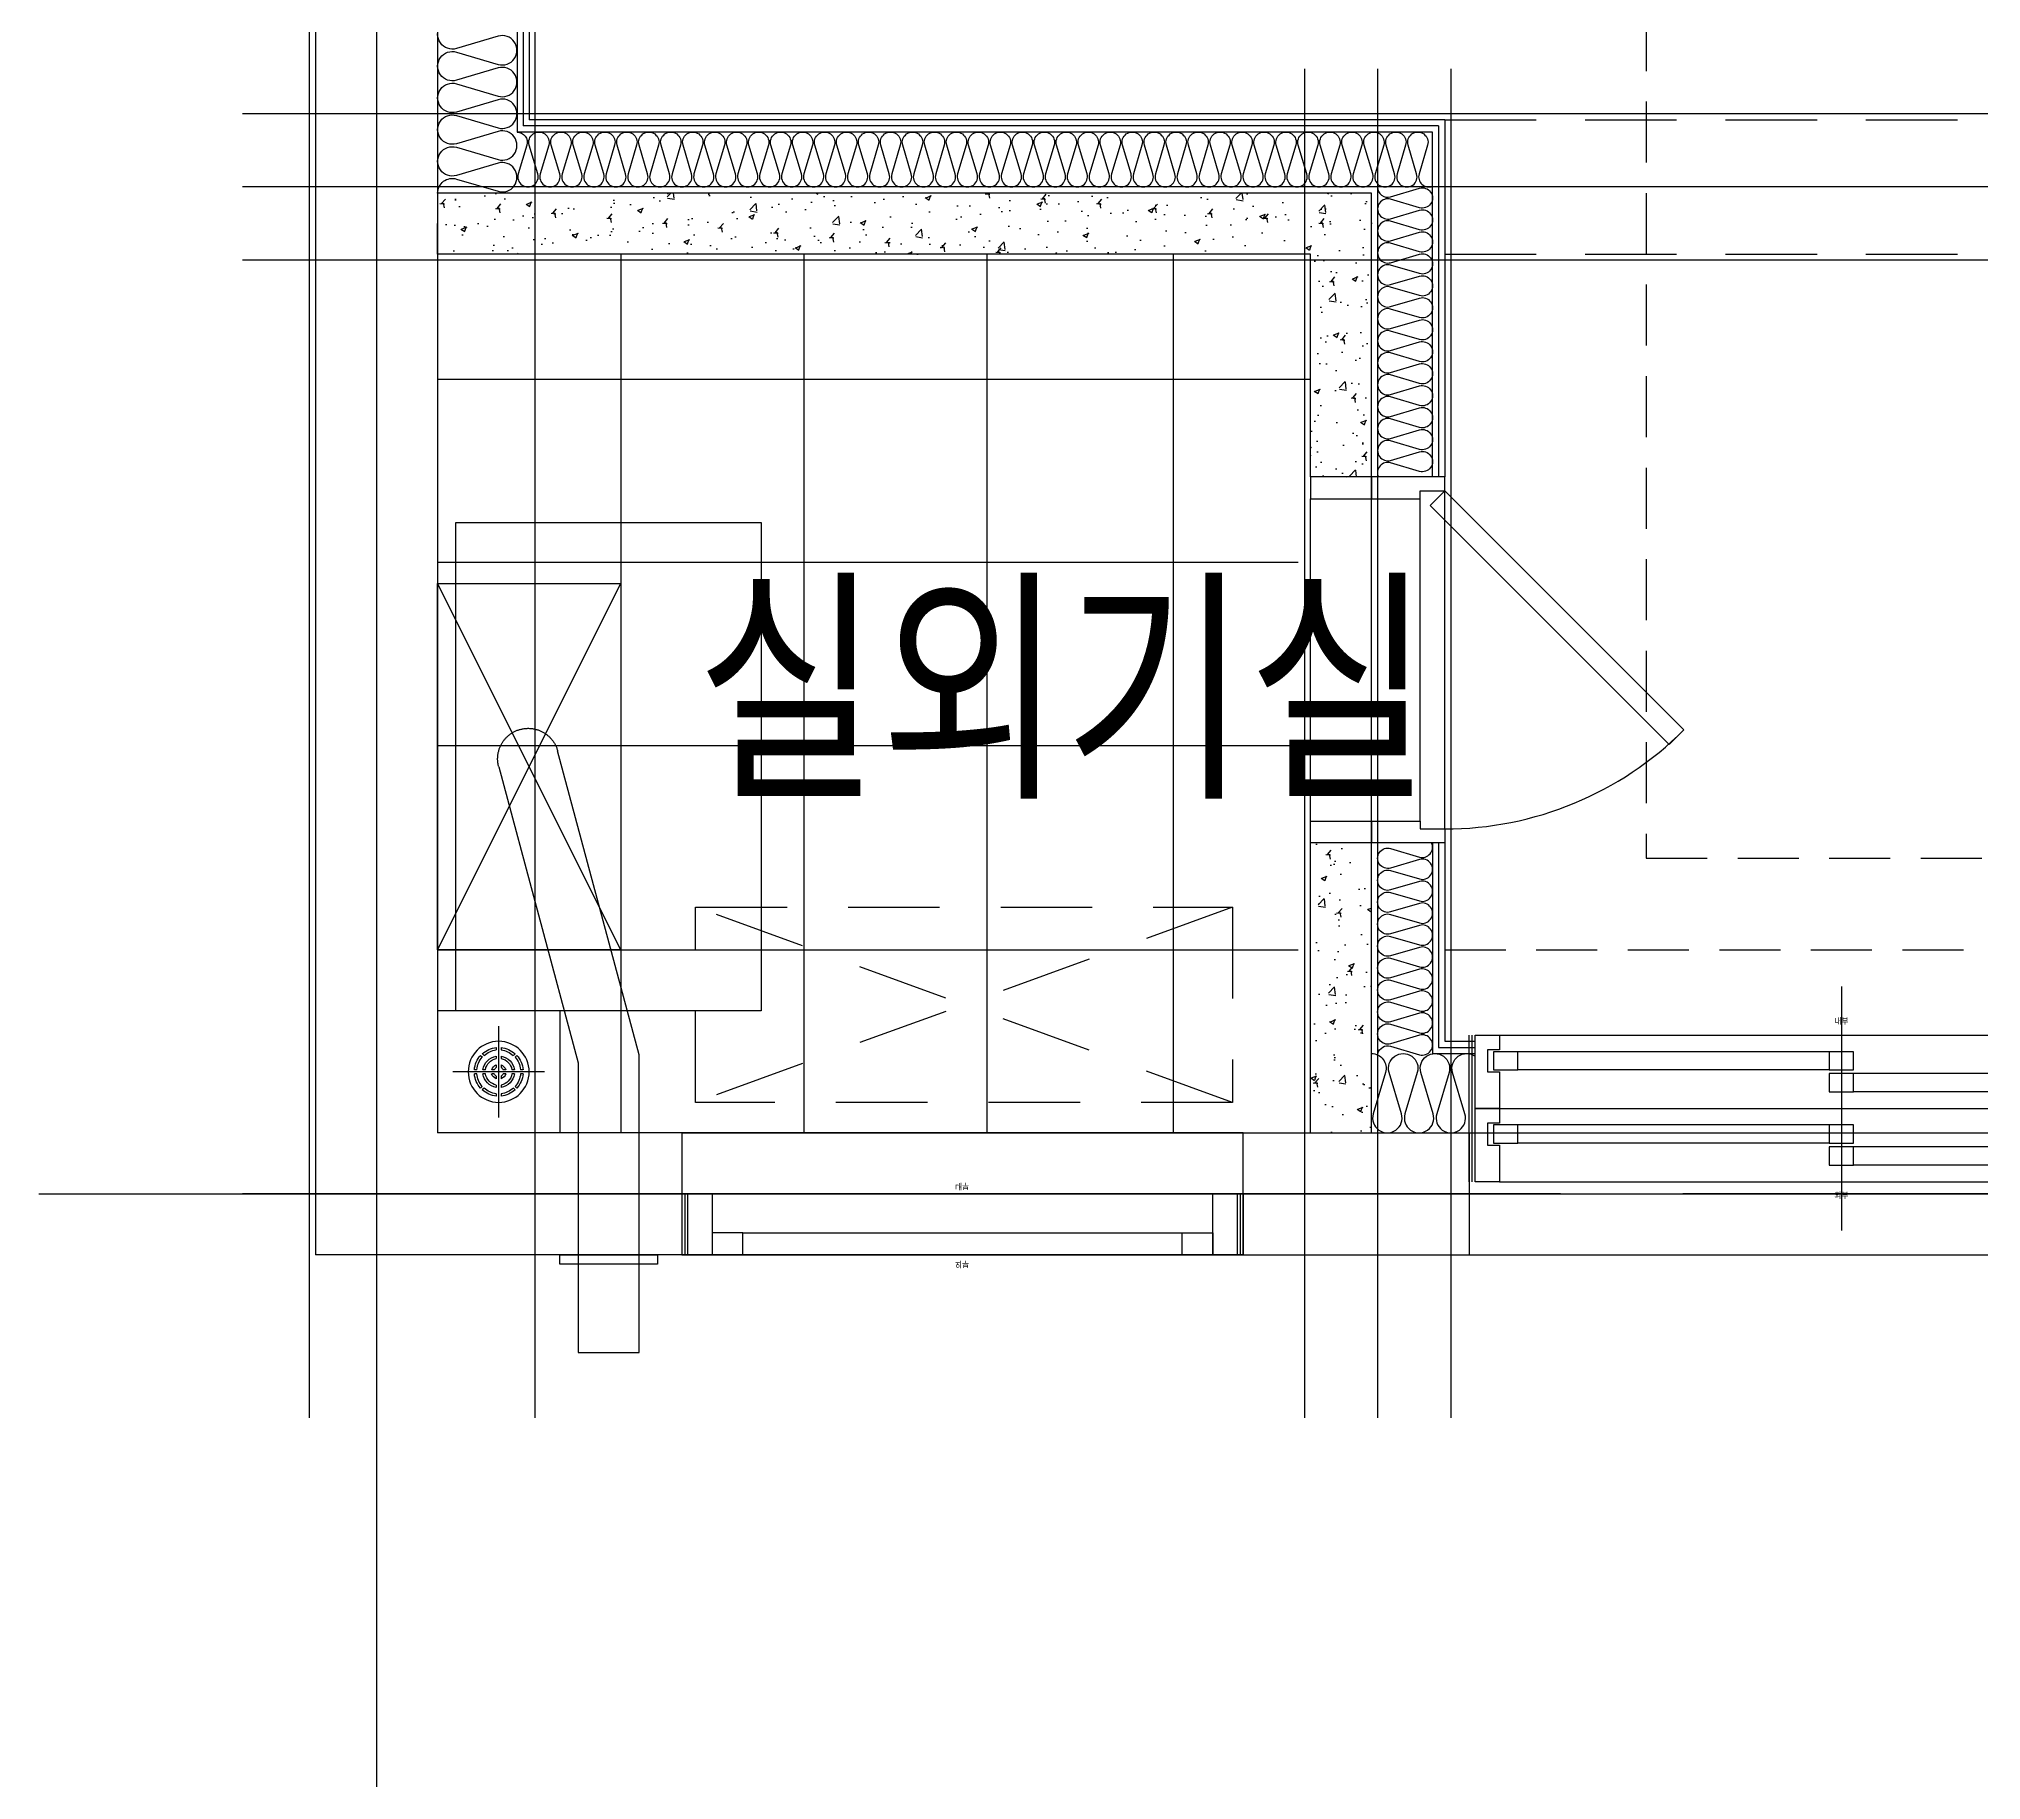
# Model space of a CAD drawing. Header units: millimetres. Extents: x 840000 to 1054178, y 0 to 59400.
# Drawn here: x 890779 to 893961, y 22590 to 25443 of the extents above; entities that cross this region are included whole.
import ezdxf
from ezdxf.enums import TextEntityAlignment as Align
from ezdxf.xclip import XClip

# ---------------------------------------------------------------- set-up
doc = ezdxf.new("R2010")
doc.units = ezdxf.units.MM
doc.header["$LTSCALE"] = 100
doc.header["$XCLIPFRAME"] = 0
for name, pattern in [('X - 단위세대 확장형$0$CEN', [62, 60, -1, 0, -1]), ('X - 단위세대 확장형$0$HID', [1.5, 1, -0.5]), ('X - 단위세대 확장형$0$X-55$0$HD', [2.5, 1.5, -1]), ('X - 단위세대 확장형$0$X-55$0$HID', [2.3, 1.5, -0.8]), ('X - 단위세대 확장형$0$xr-49D(확)$0$HID', [2.3, 1.5, -0.8]), ('X - 평면도$0$CEN', [62, 60, -1, 0, -1])]:
    doc.linetypes.add(name, pattern=pattern)
doc.layers.get('DEFPOINTS').update_dxf_attribs({"color": 145})
for name, color, linetype in [('AA-XXXX-TEXT', 3, 'Continuous'), ('SYM', 7, 'Continuous'), ('X - 단위세대 확장형$0$A-CEN', 1, 'X - 단위세대 확장형$0$CEN'), ('X - 단위세대 확장형$0$A-GIP', 6, 'Continuous'), ('X - 단위세대 확장형$0$A-INS', 9, 'Continuous'), ('X - 단위세대 확장형$0$A-TILE', 253, 'Continuous'), ('X - 단위세대 확장형$0$A-WIN', 4, 'Continuous'), ('X - 단위세대 확장형$0$AA-WAXM-CONC', 2, 'Continuous'), ('X - 단위세대 확장형$0$AA-WAXM-DRYW', 7, 'Continuous'), ('X - 단위세대 확장형$0$AA-XXXX-CNTL', 1, 'X - 단위세대 확장형$0$CEN'), ('X - 단위세대 확장형$0$AA-XXXX-PATT', 8, 'Continuous'), ('X - 단위세대 확장형$0$S-ELE', 4, 'Continuous'), ('X - 단위세대 확장형$0$X-84$0$AA-DWXM-STHC', 9, 'Continuous'), ('X - 단위세대 확장형$0$X-84$0$AA-DWXM-WIND', 4, 'Continuous'), ('X - 단위세대 확장형$0$X-84$0$AA-XXXX-ELEV', 4, 'Continuous'), ('X - 단위세대 확장형$0$xr-49D(확)$0$AA-XXXX-HIDL2', 7, 'X - 단위세대 확장형$0$xr-49D(확)$0$HID'), ('X - 단위세대 확장형$0$결로방지단열재', 7, 'X - 단위세대 확장형$0$HID'), ('X - 단위세대 확장형$0$보일러', 6, 'X - 단위세대 확장형$0$HID'), ('X - 단위세대 확장형$0$실외기', 9, 'X - 단위세대 확장형$0$HID'), ('X - 단위세대 확장형$0$커텐박스', 6, 'X - 단위세대 확장형$0$HID'), ('X - 평면도$0$AA-XXXX-CNTL', 1, 'X - 평면도$0$CEN')]:
    doc.layers.add(name, color=color, linetype=linetype)
doc.layers.add('X - 단위세대 확장형$0$A-door', color=4, linetype='Continuous', lineweight=25)
doc.layers.add('X - 단위세대 확장형$0$A-MC', color=171, linetype='Continuous', plot=False)
doc.layers.add('X - 단위세대 확장형$0$AA-EL-PCN8', color=8, linetype='Continuous', plot=False)
doc.styles.add('HAUD01', font='Dotum.ttf')
doc.styles.add('X - 단위세대 확장형$0$X-84$0$맑은 고딕', font='malgun.ttf')
pattern_1 = [(50, (-78821.98, -50563.11), (91.092334, -7.96954), [9.525, -104.775]), (355, (-78821.98, -50563.11), (-17.62141, 95.52832), [7.62, -83.82]), (100.451, (-78814.39, -50563.77), (73.47125, 87.55834), [8.095, -89.045]), (46.1842, (-78821.98, -50537.71), (135.53952, -21.02116), [14.2875, -157.1625]), (96.6356, (-78810.69, -50539.46), (118.70212, 123.71278), [12.1425, -133.5675]), (351.184, (-78821.98, -50537.71), (118.7023, 123.71256), [11.43, -125.73]), (21, (-78809.28, -50544.06), (75.80744, -51.13276), [9.525, -104.775]), (326, (-78809.28, -50544.06), (30.90101, 92.09398), [7.62, -83.82]), (71.4514, (-78802.965, -50548.32), (106.70825, 40.96143), [8.095, -89.045]), (37.5, (-78821.982, -50563.11), (1.544302, 42.27752), [0, -82.804, 0, -85.09, 0, -84.1375]), (7.5, (-78821.98, -50563.11), (33.409831, 50.090287), [0, -48.514, 0, -80.899, 0, -32.0675]), (327.5, (-78850.303, -50563.11), (67.795298, -2.864372), [0, -31.75, 0, -99.06, 0, -131.445]), (317.5, (-78863, -50563.11), (74.06459, 12.713246), [0, -41.275, 0, -65.786, 0, -93.345])]

# ---------------------------------------------------------------- blocks, each defined once
blk = doc.blocks.new('X - 단위세대 확장형$0$X-55$0$실외기실 점검문')
at = {"layer": 'X - 단위세대 확장형$0$A-door', "color": 8}
for p, q in [((-119.7, 577), (-119.7, 23)), ((-79.7, 565), (-79.7, 36)), ((0.3, 564), (0.3, 35))]:
    blk.add_line(p, q, dxfattribs=at)
at = {"layer": 'X - 단위세대 확장형$0$A-door'}
for points in [[(0.3, 600), (0.3, 564), (-79.7, 564), (-79.7, 577), (-119.7, 577), (-119.7, 600)], [(-95.6, 47), (-119.7, 23), (-511.4, 414.7), (-487.4, 438.8)], [(0.3, 0), (0.3, 36), (-79.7, 36), (-79.7, 23), (-119.7, 23), (-119.7, 0)]]:
    blk.add_lwpolyline(points, close=True, dxfattribs=at)
at = {"layer": 'X - 단위세대 확장형$0$A-door', "color": 1}
blk.add_arc((-119.7, 23), 554, 90, 135, dxfattribs=at)
blk = doc.blocks.new('X - 단위세대 확장형$0$X-84$0$FD')
at = {"layer": 'X - 단위세대 확장형$0$X-84$0$AA-DWXM-STHC'}
for p, q in [((101.5, 114.3), (-98.5, 114.3)), ((-98.5, -85.7), (-98.5, 114.3)), ((101.5, -85.7), (101.5, 114.3)), ((1.5, 89.3), (1.5, -60.7)), ((-28.2, 41.1), (-25.4, 38.3)), ((-22.5, 41.1), (-25.4, 43.9)), ((-2.4, 50.1), (-2.4, 54.1)), ((-2.4, 36), (-2.4, 40)), ((5.4, 50.1), (5.4, 54.1)), ((5.4, 36), (5.4, 40)), ((28.3, 44), (25.5, 41.1)), ((28.3, 38.3), (31.2, 41.1)), ((76.5, 14.3), (-73.5, 14.3)), ((-34.4, 17.6), (-38.4, 17.6)), ((-34.3, 10.8), (-38.3, 10.8)), ((-20.3, 17.6), (-24.3, 17.6)), ((-20.2, 10.8), (-24.3, 10.8)), ((-5.8, 17.6), (-10, 17.6)), ((-5.7, 10.8), (-10, 10.8)), ((-2.4, 21.3), (-2.4, 25.7)), ((-2.4, 3), (-2.4, 7.3)), ((5.4, 21.3), (5.4, 25.7)), ((5.4, 3), (5.4, 7.3)), ((13, 10.8), (8.7, 10.8)), ((13, 17.6), (8.8, 17.6)), ((27.3, 10.8), (23.2, 10.8)), ((27.3, 17.6), (23.3, 17.6)), ((41.3, 10.8), (37.3, 10.8)), ((41.4, 17.6), (37.4, 17.6)), ((-28.2, -12.5), (-25.3, -9.7)), ((-22.5, -12.5), (-25.3, -15.4)), ((-2.4, -11.4), (-2.4, -7.3)), ((-2.4, -25.5), (-2.4, -21.5)), ((5.4, -11.4), (5.4, -7.3)), ((5.4, -25.5), (5.4, -21.5)), ((25.5, -12.6), (28.3, -15.4)), ((31.1, -12.6), (28.3, -9.7)), ((101.5, -85.7), (-98.5, -85.7))]:
    blk.add_line(p, q, dxfattribs=at)
blk.add_circle((1.5, 14.3), 50, dxfattribs=at)
for radius, start, end in [(40, 137.9377, 175.3172), (36, 138.2645, 174.7956), (40, 95.5963, 132.2058), (26, 98.6286, 172.7847), (36, 96.2205, 131.895), (22, 100.213, 171.4638), (40, 47.8687, 84.4251), (36, 48.1878, 83.8033), (26, 7.2153, 81.4045), (22, 8.5362, 79.8264), (36, 5.2044, 41.8183), (40, 4.6828, 42.1367), (40, 184.9707, 222.1313), (36, 185.5247, 221.8122), (26, 187.6605, 261.3714), (22, 189.0641, 259.787), (12, 108.9695, 164.209), (12, 196.7874, 251.0305), (8, 119.1827, 155.9086), (8, 205.6729, 240.8173), (12, 15.791, 71.1056), (8, 24.0914, 60.9392), (26, 278.5955, 352.3395), (22, 280.1736, 350.9359), (12, 288.8944, 343.2126), (8, 299.0608, 334.3271), (36, 318.105, 354.4753), (40, 317.7942, 355.0293), (40, 227.8633, 264.4037), (36, 228.1817, 263.7795), (36, 276.1967, 311.7355), (40, 275.5749, 312.0623)]:
    blk.add_arc((1.5, 14.3), radius, start, end, dxfattribs=at)
blk = doc.blocks.new('X - 단위세대 확장형$0$X-55$0$보일러(양평)_3')
at = {"layer": 'X - 단위세대 확장형$0$보일러', "linetype": 'X - 단위세대 확장형$0$X-55$0$HID', "ltscale": 50}
for p, q in [((0, 430), (-600, 130)), ((0, 130), (-600, 430))]:
    blk.add_line(p, q, dxfattribs=at)
for points in [[(0, 130), (0, 430), (-600, 430), (-600, 130)], [(500, 230), (500, 70), (515, 70), (515, 230)]]:
    blk.add_lwpolyline(points, close=True, dxfattribs=at)
at = {"layer": 'X - 단위세대 확장형$0$보일러', "color": 252, "ltscale": 50}
blk.add_lwpolyline([(100, -100), (100, 400), (-700, 400), (-700, -100)], close=True, dxfattribs=at)
at = {"layer": 'X - 단위세대 확장형$0$보일러', "linetype": 'X - 단위세대 확장형$0$X-55$0$HID', "ltscale": 50}
blk.add_lwpolyline([(-300, 330), (185.2, 200), (660, 200), (660, 100), (172, 100), (-325.9, 233.4)], dxfattribs=at)
blk.add_arc((-312.9, 281.7), 50, 75, 255, dxfattribs=at)
blk = doc.blocks.new('X - 단위세대 확장형$0$A$C215C54E9')
at = {"layer": 'X - 단위세대 확장형$0$실외기', "linetype": 'X - 단위세대 확장형$0$X-55$0$HD'}
for p, q in [((440, -160), (-440, 160)), ((440, 160), (-440, -160))]:
    blk.add_line(p, q, dxfattribs=at)
blk.add_lwpolyline([(440, -160), (-440, -160), (-440, 160), (440, 160)], close=True, dxfattribs=at)
blk = doc.blocks.new('*U477')
at = {"layer": 'DEFPOINTS'}
for p, q in [((-610, -130), (-610, 110)), ((-605, -130), (-605, 110)), ((605, -130), (605, 110)), ((610, -130), (610, 110))]:
    blk.add_line(p, q, dxfattribs=at)
at = {"layer": 'X - 단위세대 확장형$0$X-84$0$AA-DWXM-WIND'}
for p, q in [((0, 190), (0, -210)), ((-20, 83), (-530, 83)), ((-20, 53), (-530, 53)), ((530, 47), (20, 47)), ((530, 17), (20, 17)), ((-20, -37), (-530, -37)), ((-20, -67), (-530, -67)), ((530, -73), (20, -73)), ((530, -103), (20, -103))]:
    blk.add_line(p, q, dxfattribs=at)
at = {"layer": 'X - 단위세대 확장형$0$X-84$0$AA-DWXM-WIND', "color": 8}
for p, q in [((-560, 110), (560, 110)), ((-560, -10), (560, -10)), ((-560, -130), (560, -130))]:
    blk.add_line(p, q, dxfattribs=at)
at = {"layer": 'X - 단위세대 확장형$0$X-84$0$AA-DWXM-WIND'}
for points in [[(-560, 86), (-580, 86), (-580, 50), (-560, 50), (-560, -10), (-560, -10), (-600, -10), (-600, 110), (-560, 110), (-560, 86)], [(560, 14), (580, 14), (580, 50), (560, 50), (560, 110), (560, 110), (600, 110), (600, -10), (560, -10), (560, 14)], [(-560, -34), (-580, -34), (-580, -70), (-560, -70), (-560, -130), (-560, -130), (-600, -130), (-600, -10), (-560, -10), (-560, -34)], [(560, -106), (580, -106), (580, -70), (560, -70), (560, -10), (560, -10), (600, -10), (600, -130), (560, -130), (560, -106)]]:
    blk.add_lwpolyline(points, dxfattribs=at)
for points in [[(-530, 53), (-530, 83), (-570, 83), (-570, 53)], [(20, 53), (20, 83), (-20, 83), (-20, 53)], [(-20, 17), (20, 17), (20, 47), (-20, 47)], [(570, 17), (570, 47), (530, 47), (530, 17)], [(-530, -67), (-530, -37), (-570, -37), (-570, -67)], [(20, -67), (20, -37), (-20, -37), (-20, -67)], [(-20, -103), (20, -103), (20, -73), (-20, -73)], [(570, -103), (570, -73), (530, -73), (530, -103)]]:
    blk.add_lwpolyline(points, close=True, dxfattribs=at)
at = {"layer": 'DEFPOINTS', "style": 'X - 단위세대 확장형$0$X-84$0$맑은 고딕', "width": 0.9}
for s, p in [('내부', (0, 133.2)), ('외부', (0, -152.2))]:
    blk.add_text(s, height=10, dxfattribs=at).set_placement(p, align=Align.MIDDLE_CENTER)
blk = doc.blocks.new('*U466')
at = {"layer": 'DEFPOINTS'}
for p, q in [((-460, -64), (-460, 36)), ((-455, -64), (-455, 36)), ((455, -64), (455, 36)), ((460, -64), (460, 36))]:
    blk.add_line(p, q, dxfattribs=at)
at = {"layer": 'X - 단위세대 확장형$0$X-84$0$AA-DWXM-WIND'}
for p, q in [((-360, 36), (360, 36)), ((-360, 0), (360, 0))]:
    blk.add_line(p, q, dxfattribs=at)
at = {"layer": 'X - 단위세대 확장형$0$X-84$0$AA-DWXM-WIND', "color": 8}
blk.add_line((410, -64), (-410, -64), dxfattribs=at)
at = {"layer": 'X - 단위세대 확장형$0$X-84$0$AA-DWXM-WIND'}
for points in [[(-410, 36), (-450, 36), (-450, -64), (-410, -64)], [(-410, 36), (-360, 36), (-360, 0), (-410, 0)], [(410, 36), (360, 36), (360, 0), (410, 0)], [(450, 36), (410, 36), (410, -64), (450, -64)]]:
    blk.add_lwpolyline(points, close=True, dxfattribs=at)
at = {"layer": 'DEFPOINTS', "style": 'X - 단위세대 확장형$0$X-84$0$맑은 고딕', "width": 0.9}
for s, p in [('외부', (-0.7, 51.4)), ('내부', (-0.7, -76.3))]:
    blk.add_text(s, height=10, dxfattribs=at).set_placement(p, align=Align.MIDDLE_CENTER)
blk = doc.blocks.new('X - 단위세대 확장형$0$A$Cbc2b9392')
at = {"layer": 'X - 단위세대 확장형$0$AA-XXXX-PATT'}
h = blk.add_hatch(dxfattribs=at)
h.set_pattern_fill('AR-CONC', color=256, scale=0.5, style=0)
h.set_pattern_definition(pattern_1)
h.paths.add_polyline_path([(-6710, -9580), (-6710, -9945), (-6610, -9945), (-6610, -9480), (-8140, -9480), (-8140, -9580)])
h = blk.add_hatch(dxfattribs=at)
h.set_pattern_fill('AR-CONC', color=256, scale=0.5, style=0)
h.set_pattern_definition(pattern_1)
h.paths.add_polyline_path([(-6610, -10545), (-6710, -10545), (-6710, -11020), (-6610, -11020)])
at = {"layer": 'X - 단위세대 확장형$0$A-CEN'}
blk.add_line((-6600, -9276.6), (-6600, -11486.8), dxfattribs=at)
at = {"layer": 'X - 단위세대 확장형$0$A-GIP'}
for p, q in [((-8000, -7140), (-8000, -9370)), ((-7990, -7140), (-7990, -9360)), ((-6500, -9370), (-8000, -9370)), ((-6490, -9360), (-7990, -9360)), ((-6500, -9370), (-6500, -9945)), ((-6490, -9360), (-6490, -9945)), ((-6500, -10545), (-6500, -10880)), ((-6490, -10545), (-6490, -10870)), ((-6500, -10880), (-6440, -10880)), ((-6490, -10870), (-6440, -10870))]:
    blk.add_line(p, q, dxfattribs=at)
at = {"layer": 'X - 단위세대 확장형$0$A-INS'}
for p, q in [((-8010, -7140), (-8010, -9380)), ((-6510, -9380), (-8010, -9380)), ((-6510, -9945), (-6510, -9380)), ((-6510, -10545), (-6510, -10890)), ((-6510, -10890), (-6440, -10890))]:
    blk.add_line(p, q, dxfattribs=at)
for points in [[(-8140, -9480, -0.500912), (-8109.1, -9456.9), (-8040.9, -9477.1, 1.337394), (-8040.9, -9430.9), (-8109.1, -9451.1, -1.337394), (-8109.1, -9404.9), (-8040.9, -9425.1, 1.337394), (-8040.9, -9378.9), (-8109.1, -9399.1, -1.337394), (-8109.1, -9352.9), (-8040.9, -9373.1, 1.337394), (-8040.9, -9326.9), (-8109.1, -9347.1, -1.337394), (-8109.1, -9300.9), (-8040.9, -9321.1, 1.337394), (-8040.9, -9274.9), (-8109.1, -9295.1, -1.337394), (-8109.1, -9248.9), (-8040.9, -9269.1, 1.337394), (-8040.9, -9222.9), (-8109.1, -9243.1, -1.337394), (-8109.1, -9196.9)], [(-8010, -9380, -0.500912), (-7994, -9401.4), (-8008, -9448.6, 1.337394), (-7976, -9448.6), (-7990, -9401.4, -1.337394), (-7958, -9401.4), (-7972, -9448.6, 1.337394), (-7940, -9448.6), (-7954, -9401.4, -1.337394), (-7922, -9401.4), (-7936, -9448.6, 1.337394), (-7904, -9448.6), (-7918, -9401.4, -1.337394), (-7886, -9401.4), (-7900, -9448.6, 1.337394), (-7868, -9448.6), (-7882, -9401.4, -1.337394), (-7850, -9401.4), (-7864, -9448.6, 1.337394), (-7832, -9448.6), (-7846, -9401.4, -1.337394), (-7814, -9401.4), (-7828, -9448.6, 1.337394), (-7796, -9448.6), (-7810, -9401.4, -1.337394), (-7778, -9401.4), (-7792, -9448.6, 1.337394), (-7760, -9448.6), (-7774, -9401.4, -1.337394), (-7742, -9401.4), (-7756, -9448.6, 1.337394), (-7724, -9448.6), (-7738, -9401.4, -1.337394), (-7706, -9401.4), (-7720, -9448.6, 1.337394), (-7688, -9448.6), (-7702, -9401.4, -1.337394), (-7670, -9401.4), (-7684, -9448.6, 1.337394), (-7652, -9448.6), (-7666, -9401.4, -1.337394), (-7634, -9401.4), (-7648, -9448.6, 1.337394), (-7616, -9448.6), (-7630, -9401.4, -1.337394), (-7598, -9401.4), (-7612, -9448.6, 1.337394), (-7580, -9448.6), (-7594, -9401.4, -1.337394), (-7562, -9401.4), (-7576, -9448.6, 1.337394), (-7544, -9448.6), (-7558, -9401.4, -1.337394), (-7526, -9401.4), (-7540, -9448.6, 1.337394), (-7508, -9448.6), (-7522, -9401.4, -1.337394), (-7490, -9401.4), (-7504, -9448.6, 1.337394), (-7472, -9448.6), (-7486, -9401.4, -1.337394), (-7454, -9401.4), (-7468, -9448.6, 1.337394), (-7436, -9448.6), (-7450, -9401.4, -1.337394), (-7418, -9401.4), (-7432, -9448.6, 1.337394), (-7400, -9448.6), (-7414, -9401.4, -1.337394), (-7382, -9401.4), (-7396, -9448.6, 1.337394), (-7364, -9448.6), (-7378, -9401.4, -1.337394), (-7346, -9401.4), (-7360, -9448.6, 1.337394), (-7328, -9448.6), (-7342, -9401.4, -1.337394), (-7310, -9401.4), (-7324, -9448.6, 1.337394), (-7292, -9448.6), (-7306, -9401.4, -1.337394), (-7274, -9401.4), (-7288, -9448.6, 1.337394), (-7256, -9448.6), (-7270, -9401.4, -1.337394), (-7238, -9401.4), (-7252, -9448.6, 1.337394), (-7220, -9448.6), (-7234, -9401.4, -1.337394), (-7202, -9401.4), (-7216, -9448.6, 1.337394), (-7184, -9448.6), (-7198, -9401.4, -1.337394), (-7166, -9401.4), (-7180, -9448.6, 1.337394), (-7148, -9448.6), (-7162, -9401.4, -1.337394), (-7130, -9401.4), (-7144, -9448.6, 1.337394), (-7112, -9448.6), (-7126, -9401.4, -1.337394), (-7094, -9401.4), (-7108, -9448.6, 1.337394), (-7076, -9448.6), (-7090, -9401.4, -1.337394), (-7058, -9401.4), (-7072, -9448.6, 1.337394), (-7040, -9448.6), (-7054, -9401.4, -1.337394), (-7022, -9401.4), (-7036, -9448.6, 1.337394), (-7004, -9448.6), (-7018, -9401.4, -1.337394), (-6986, -9401.4), (-7000, -9448.6, 1.337394), (-6968, -9448.6), (-6982, -9401.4, -1.337394), (-6950, -9401.4), (-6964, -9448.6, 1.337394), (-6932, -9448.6), (-6946, -9401.4, -1.337394), (-6914, -9401.4), (-6928, -9448.6, 1.337394), (-6896, -9448.6), (-6910, -9401.4, -1.337394), (-6878, -9401.4), (-6892, -9448.6, 1.337394), (-6860, -9448.6), (-6874, -9401.4, -1.337394), (-6842, -9401.4), (-6856, -9448.6, 1.337394), (-6824, -9448.6), (-6838, -9401.4, -1.337394), (-6806, -9401.4), (-6820, -9448.6, 1.337394), (-6788, -9448.6), (-6802, -9401.4, -1.337394), (-6770, -9401.4), (-6784, -9448.6, 1.337394), (-6752, -9448.6), (-6766, -9401.4, -1.337394), (-6734, -9401.4), (-6748, -9448.6, 1.337394), (-6716, -9448.6), (-6730, -9401.4, -1.337394), (-6698, -9401.4), (-6712, -9448.6, 1.337394), (-6680, -9448.6), (-6694, -9401.4, -1.337394), (-6662, -9401.4), (-6676, -9448.6, 1.337394), (-6644, -9448.6), (-6658, -9401.4, -1.337394), (-6626, -9401.4), (-6640, -9448.6, 1.337394), (-6608, -9448.6), (-6622, -9401.4, -1.337394), (-6590, -9401.4), (-6604, -9448.6, 1.337394), (-6572, -9448.6), (-6586, -9401.4, -1.337394), (-6554, -9401.4), (-6568, -9448.6, 1.337394), (-6536, -9448.6), (-6550, -9401.4, -1.337394), (-6518, -9401.4), (-6532, -9448.6, 0.622141), (-6510, -9468.9, 0.622141)], [(-6600, -9470, 0.500912), (-6578.6, -9486), (-6531.4, -9472, -1.337394), (-6531.4, -9504), (-6578.6, -9490, 1.337394), (-6578.6, -9522), (-6531.4, -9508, -1.337394), (-6531.4, -9540), (-6578.6, -9526, 1.337394), (-6578.6, -9558), (-6531.4, -9544, -1.337394), (-6531.4, -9576), (-6578.6, -9562, 1.337394), (-6578.6, -9594), (-6531.4, -9580, -1.337394), (-6531.4, -9612), (-6578.6, -9598, 1.337394), (-6578.6, -9630), (-6531.4, -9616, -1.337394), (-6531.4, -9648), (-6578.6, -9634, 1.337394), (-6578.6, -9666), (-6531.4, -9652, -1.337394), (-6531.4, -9684), (-6578.6, -9670, 1.337394), (-6578.6, -9702), (-6531.4, -9688, -1.337394), (-6531.4, -9720), (-6578.6, -9706, 1.337394), (-6578.6, -9738), (-6531.4, -9724, -1.337394), (-6531.4, -9756), (-6578.6, -9742, 1.337394), (-6578.6, -9774), (-6531.4, -9760, -1.337394), (-6531.4, -9792), (-6578.6, -9778, 1.337394), (-6578.6, -9810), (-6531.4, -9796, -1.337394), (-6531.4, -9828), (-6578.6, -9814, 1.337394), (-6578.6, -9846), (-6531.4, -9832, -1.337394), (-6531.4, -9864), (-6578.6, -9850, 1.337394), (-6578.6, -9882), (-6531.4, -9868, -1.337394), (-6531.4, -9900), (-6578.6, -9886, 1.337394), (-6578.6, -9918), (-6531.4, -9904, -1.337394), (-6531.4, -9936), (-6578.6, -9922, 0.645003), (-6598.5, -9945, 0.645003)], [(-6599.5, -10890, -0.42719), (-6578.6, -10878), (-6531.4, -10892, 1.337394), (-6531.4, -10860), (-6578.6, -10874, -1.337394), (-6578.6, -10842), (-6531.4, -10856, 1.337394), (-6531.4, -10824), (-6578.6, -10838, -1.337394), (-6578.6, -10806), (-6531.4, -10820, 1.337394), (-6531.4, -10788), (-6578.6, -10802, -1.337394), (-6578.6, -10770), (-6531.4, -10784, 1.337394), (-6531.4, -10752), (-6578.6, -10766, -1.337394), (-6578.6, -10734), (-6531.4, -10748, 1.337394), (-6531.4, -10716), (-6578.6, -10730, -1.337394), (-6578.6, -10698), (-6531.4, -10712, 1.337394), (-6531.4, -10680), (-6578.6, -10694, -1.337394), (-6578.6, -10662), (-6531.4, -10676, 1.337394), (-6531.4, -10644), (-6578.6, -10658, -1.337394), (-6578.6, -10626), (-6531.4, -10640, 1.337394), (-6531.4, -10608), (-6578.6, -10622, -1.337394), (-6578.6, -10590), (-6531.4, -10604, 1.337394), (-6531.4, -10572), (-6578.6, -10586, -1.337394), (-6578.6, -10554), (-6531.4, -10568, 0.645003), (-6511.5, -10545)], [(-6610, -10890, -0.500912), (-6586.9, -10920.9), (-6607.1, -10989.1, 1.337394), (-6560.9, -10989.1), (-6581.1, -10920.9, -1.337394), (-6534.9, -10920.9), (-6555.1, -10989.1, 1.337394), (-6508.9, -10989.1), (-6529.1, -10920.9, -1.337394), (-6482.9, -10920.9), (-6503.1, -10989.1, 1.337394), (-6456.9, -10989.1), (-6477.1, -10920.9, -0.713472), (-6440, -10894.5, -0.713472)]]:
    blk.add_lwpolyline(points, format="xyb", dxfattribs=at)
at = {"layer": 'X - 단위세대 확장형$0$A-MC'}
for p, q in [((-8350, -11486.8), (-8350, 0)), ((-7980, -11486.8), (-7980, -7150)), ((-6720, -9276.6), (-6720, -11486.8)), ((-6480, -9276.6), (-6480, -11486.8)), ((-4941.8, -9350), (-8459.9, -9350)), ((-4941.8, -9590), (-8459.9, -9590))]:
    blk.add_line(p, q, dxfattribs=at)
at = {"layer": 'X - 단위세대 확장형$0$A-TILE'}
for p, q in [((-7840, -9580), (-7840, -11020)), ((-7540, -9580), (-7540, -11020)), ((-7240, -9580), (-7240, -11020)), ((-6935, -9580), (-6935, -11020)), ((-8140, -9785), (-6710, -9785)), ((-8140, -10085), (-6730, -10085)), ((-8140, -10385), (-6730, -10385)), ((-8140, -10720), (-6730, -10720))]:
    blk.add_line(p, q, dxfattribs=at)
at = {"layer": 'X - 단위세대 확장형$0$AA-EL-PCN8'}
for p, q in [((-6710, -10509), (-6710, -9981)), ((-6820, -11020), (-7740, -11020)), ((-6450, -11020), (-5230, -11020)), ((-6820, -11220), (-7740, -11220)), ((-6450, -11220), (-5230, -11220))]:
    blk.add_line(p, q, dxfattribs=at)
at = {"layer": 'X - 단위세대 확장형$0$AA-WAXM-CONC'}
for p, q in [((-8340, -3870), (-8340, -11220)), ((-8140, -7140), (-8140, -11020)), ((-7740, -11020), (-8140, -11020)), ((-7740, -11020), (-7740, -11220)), ((-6820, -11020), (-6450, -11020)), ((-6820, -11220), (-6820, -11020)), ((-6450, -11020), (-6450, -11220)), ((-7740, -11220), (-8340, -11220)), ((-6820, -11220), (-6450, -11220))]:
    blk.add_line(p, q, dxfattribs=at)
at = {"layer": 'X - 단위세대 확장형$0$AA-WAXM-DRYW'}
for p, q in [((-8140, -9380), (-8140, -9430)), ((-6610, -9480), (-8140, -9480)), ((-6610, -9945), (-6610, -9480)), ((-8140, -9580), (-8140, -9530)), ((-6710, -9580), (-8140, -9580)), ((-6710, -9945), (-6710, -9580)), ((-6710, -11020), (-6710, -10545)), ((-6610, -11020), (-6610, -10545))]:
    blk.add_line(p, q, dxfattribs=at)
for points in [[(-6610, -9945), (-6710, -9945), (-6710, -9981), (-6610, -9981)], [(-6610, -10545), (-6710, -10545), (-6710, -10509), (-6610, -10509)]]:
    blk.add_lwpolyline(points, close=True, dxfattribs=at)
at = {"layer": 'X - 단위세대 확장형$0$AA-XXXX-CNTL'}
for p, q in [((-8240, 0), (-8240, -11486.8)), ((-4941.8, -9470), (-8459.9, -9470)), ((-100, -11120), (-8459.9, -11120))]:
    blk.add_line(p, q, dxfattribs=at)
at = {"layer": 'X - 단위세대 확장형$0$S-ELE'}
for p, q in [((-7740, -11020), (-6820, -11020)), ((-7740, -11220), (-6820, -11220))]:
    blk.add_line(p, q, dxfattribs=at)
at = {"layer": 'X - 단위세대 확장형$0$X-84$0$AA-DWXM-WIND'}
blk.add_line((-6820, -11020), (-7740, -11020), dxfattribs=at)
at = {"layer": 'X - 단위세대 확장형$0$xr-49D(확)$0$AA-XXXX-HIDL2'}
for p, q in [((-6490, -9360), (-5220, -9360)), ((-6490, -9580), (-5220, -9580))]:
    blk.add_line(p, q, dxfattribs=at)
at = {"rotation": 180}
blk.add_blockref('X - 단위세대 확장형$0$X-55$0$실외기실 점검문', (-6609.7, -9945), dxfattribs=at)
blk.add_blockref('X - 단위세대 확장형$0$A$C215C54E9', (-7277.5, -10810))
at = {"layer": 'X - 단위세대 확장형$0$A-WIN'}
blk.add_blockref('*U477', (-5840, -10970), dxfattribs=at)
at = {"layer": 'X - 단위세대 확장형$0$A-WIN', "xscale": -1, "rotation": 180}
blk.add_blockref('*U466', (-7280, -11184), dxfattribs=at)
at = {"layer": 'X - 단위세대 확장형$0$X-84$0$AA-XXXX-ELEV', "xscale": -1, "rotation": 180}
blk.add_blockref('X - 단위세대 확장형$0$X-84$0$FD', (-8041.5, -10905.7), dxfattribs=at)
at = {"layer": 'X - 단위세대 확장형$0$보일러', "xscale": -1.000000000000004, "rotation": 90}
blk.add_blockref('X - 단위세대 확장형$0$X-55$0$보일러(양평)_3', (-7710, -10720), dxfattribs=at)
blk = doc.blocks.new('X - 단위세대 확장형$0$20220222-결로')
at = {"layer": 'X - 단위세대 확장형$0$결로방지단열재'}
blk.add_lwpolyline([(650, 11120), (650, 2190), (2180, 2190), (2180, 650), (7690, 650), (7690, 7600)], dxfattribs=at)
at = {"layer": 'X - 단위세대 확장형$0$커텐박스'}
blk.add_line((1850, 500), (3120, 500), dxfattribs=at)
blk = doc.blocks.new('X - 단위세대 확장형', base_point=(-475.4, -286.7))
blk.add_blockref('X - 단위세대 확장형$0$A$Cbc2b9392', (78822, 50563.1))
at = {"layer": 'X - 단위세대 확장형$0$AA-XXXX-CNTL'}
blk.add_line((70582, 39076.4), (70582, 22495.2), dxfattribs=at)
blk.add_blockref('X - 단위세대 확장형$0$20220222-결로', (70482, 39343.1))
blk = doc.blocks.new('20220114_기준층 실명')
at = {"layer": 'AA-XXXX-TEXT', "style": 'HAUD01', "width": 0.8}
blk.add_text('실외기실', height=300, dxfattribs=at).set_placement((-11081.6, 7070.6), align=Align.MIDDLE_CENTER)
blk = doc.blocks.new('X - 평면도', base_point=(-475.4, -286.7))
at = {"layer": 'X - 평면도$0$AA-XXXX-CNTL'}
for p, q in [((1330582, 54910.3), (1330582, 22495.2)), ((1330028.6, 39443.1), (1348213.6, 39443.1))]:
    blk.add_line(p, q, dxfattribs=at)

msp = doc.modelspace()

# ---------------------------------------------------------------- block references
ref = msp.add_blockref('X - 평면도', (-439725.3, -16179.1))
XClip(ref).set_block_clipping_path([(1279249.9173513227, 15892.4151621314), (1363249.9173513227, 75292.4151621313)])

# ---------------------------------------------------------------- next in the draw order: block references
at = {"layer": 'AA-XXXX-TEXT'}
msp.add_blockref('20220114_기준층 실명', (903539.4, 17309.8), dxfattribs=at)

# ---------------------------------------------------------------- next in the draw order: block references
at = {"layer": 'SYM'}
ref = msp.add_blockref('X - 단위세대 확장형', (820274.7, -16179.1), dxfattribs=at)
XClip(ref).set_block_clipping_path([(27286.2339647645, 22495.2025850526), (88213.6007378809, 68689.6277392105)])

doc.saveas('drawing.dxf')
